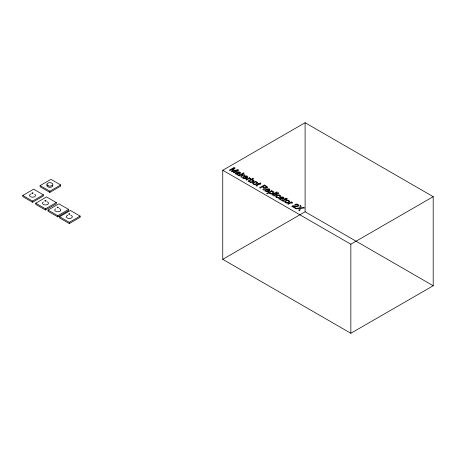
<?xml version="1.0" encoding="UTF-8"?>
<svg xmlns="http://www.w3.org/2000/svg" width="456" height="456" viewBox="0 0 456 456"><rect width="100%" height="100%" fill="white"/><g stroke="black" fill="none" stroke-linecap="round" stroke-linejoin="round"><path stroke-width="0.68" d="M22.8 195.447L33.63 189.194L43.36 194.815L43.36 196L32.53 202.253L22.8 196.639L22.8 195.447L32.53 201.067L43.36 194.815M40.117 185.586L50.947 179.333L60.676 184.954L60.676 186.139L49.846 192.392L40.117 186.772L40.117 185.586L49.846 191.206L60.676 184.954M35.745 203.205L46.575 196.952L56.31 202.572L56.31 203.764L45.48 210.011L35.745 204.396L35.745 203.205L45.48 208.825L56.31 202.572M48.045 210.079L58.875 203.826L68.605 209.441L68.605 210.632L57.775 216.885L48.045 211.265L48.045 210.079L57.775 215.694L68.605 209.441M59.576 216.731L70.406 210.478L80.136 216.098L80.136 217.29L69.306 223.543L59.576 217.922L59.576 216.731L69.306 222.351L80.136 216.098M222.75 170.265L305.104 122.721L433.2 196.678L433.2 285.735L350.852 333.279L222.75 259.321L222.75 170.265L350.852 244.222L433.2 196.678M222.75 259.321L305.104 211.778L433.2 285.735M350.852 244.222L350.852 333.279M305.104 122.721L305.104 211.778M69.306 222.351L69.306 223.543M57.775 215.694L57.775 216.885M49.846 191.206L49.846 192.392M45.48 208.825L45.48 210.011M32.53 201.067L32.53 202.253M34.65 194.233A2.981 1.721 0 0 1 34.439 196.77A2.981 1.721 0 0 1 30.079 196.428A2.981 1.721 0 0 1 31.054 193.954M46.979 201.717A2.981 1.721 0 0 1 47.914 204.202A2.981 1.721 0 0 1 43.548 204.522A2.981 1.721 0 0 1 43.377 201.985M59.28 208.586A2.981 1.721 0 0 1 60.215 211.071A2.981 1.721 0 0 1 55.849 211.39A2.981 1.721 0 0 1 55.672 208.854M70.811 215.243A2.981 1.721 0 0 1 71.586 217.848A2.981 1.721 0 0 1 67.015 217.837A2.981 1.721 0 0 1 67.83 215.238M52.731 185.147A2.981 1.721 0 0 1 49.447 187.291A2.981 1.721 0 0 1 47.27 184.72M280.594 195.977L280.047 196.821L279.465 196.485L279.682 195.795L278.394 195.345L276.279 196.479A1.037 0.598 0 0 0 276.421 196.952L278.947 197.454L278.16 197.71A1.721 0.997 0 0 1 277.06 197.722C272.711 196.53 279.442 193.019 280.594 195.977M256.067 185.518L256.933 186.196C257.161 185.535 257.617 184.634 259.43 184.104L259.994 184.429L260.484 184.15L259.914 183.819L260.906 183.249L260.302 182.902L259.31 183.472L258.831 183.192L258.347 183.477L258.826 183.751L256.067 185.518M282.486 200.771L283.353 201.449C283.581 200.788 284.037 199.888 285.849 199.352L286.414 199.682L286.898 199.397L286.334 199.072L287.326 198.502L286.721 198.149L285.73 198.725L285.251 198.445L284.761 198.73L285.245 199.004L282.486 200.771M243.464 177.595L244.12 178.325L246.16 178.695C235.78 178.649 251.262 172.681 246.679 178.45L244.08 176.945L243.464 177.595M265.734 190.448L266.389 191.184L268.424 191.548C258.05 191.509 273.532 185.541 268.949 191.303L266.344 189.804L265.734 190.448M239.879 172.892L239.166 173.388L236.436 172.579L235.313 173.115L235.501 173.941L237.582 174.483L237.376 174.933L238.055 175.321C240.278 174.238 242.506 171.279 237.365 172.054L238.933 172.26L239.879 172.892M283.279 197.95L282.566 198.445L279.841 197.636L278.713 198.178L278.901 198.998L280.987 199.54L280.776 199.99L281.46 200.378C284.151 199.095 285.701 196.411 280.765 197.112L282.332 197.317L283.279 197.95M253.251 183.192C253.439 185.273 258.466 183.323 256.135 182.149A1.146 0.661 0 0 0 255.2 182.064L253.251 183.192M285.331 201.712C285.519 203.798 290.546 201.848 288.215 200.668A1.146 0.661 0 0 0 287.28 200.583L285.331 201.712M267.569 187.12L266.549 188.1L265.141 188.174L265.13 188.807L263.619 190.061L262.81 189.593L264.332 188.157L262.325 186.897L260.233 188.106L259.572 187.724L264.446 184.914L267.569 187.12M253.086 180.627C249.022 184.982 248.816 177.692 253.086 180.627M249.05 181.123C249.415 183.244 253.279 182.491 253.946 180.793A1.892 1.094 0 0 0 253.61 180.109L251.746 179.601L253.513 178.581L252.932 178.245L248.041 181.066L248.594 181.385L249.05 181.123M257.657 182.924C256.015 186.903 248.605 182.605 255.2 181.591A2.075 1.197 0 0 1 256.557 181.801L257.657 182.924M289.737 201.444C288.095 205.428 280.691 201.124 287.28 200.116A2.075 1.197 0 0 1 288.637 200.321L289.737 201.444M236.1 173.348L237.12 174.141L238.887 173.696L237.057 173.058L236.1 173.348M279.505 198.406L280.52 199.204L282.292 198.753L280.457 198.115L279.505 198.406M247.038 177.173L246.542 177.823L244.57 176.683L246.154 176.466L247.038 177.173M269.302 190.032L268.806 190.676L266.834 189.536L268.419 189.325L269.302 190.032M266.64 187.08L265.318 187.775L262.873 186.578L264.537 185.62L266.64 187.08M298.874 205.422L298.811 205.645A2.029 1.168 0 0 1 298.27 206.203L296.896 206.534L292.877 206.3L295.471 207.793L294.907 208.118L291.646 206.237C293.573 204.824 296.035 206.847 297.893 205.588L297.888 205.04L297.261 204.647L295.431 204.886L294.827 204.539C296.041 203.746 298.395 203.866 298.874 205.422M300.327 205.627L299.592 207.942L295.351 208.375L296.143 208.837L299.495 208.46L298.805 210.376L299.626 210.849L300.407 208.415L304.414 207.987L303.633 207.537L300.532 207.896L301.154 206.106L300.327 205.627M242.375 175.229L241.589 177.338L240.825 176.899L241.509 175.224L240.551 175.201L239.218 175.97L238.642 175.64L243.515 172.83L244.085 173.16L241.258 174.79L244.302 174.802L245.06 175.246L242.375 175.229M269.695 192.466C271.77 196.376 275.544 188.807 269.695 192.466M234.008 168.218L231.3 171.399L231.956 171.775L237.451 170.208L233.329 172.573L233.956 172.932L238.824 170.122L237.889 169.581L232.383 171.154L235.102 167.973L234.156 167.426L229.288 170.236L229.915 170.601L234.008 168.218M273.685 192.854C272.517 193.954 270.191 194.558 269.057 193.133L269.046 192.728L267.227 193.777L266.635 193.435L271.582 190.574L272.164 190.91L271.69 191.184L272.939 191.298L273.908 192.101A2.109 1.214 0 0 1 273.685 192.854M249.398 177.749L245.847 179.795L246.439 180.143C247.061 178.325 253.753 179.02 249.352 178.427L249.962 178.074L249.398 177.749M276.758 192.022L271.89 194.832L272.483 195.179L277.356 192.364L276.758 192.022M276.917 193.652L273.378 195.692L273.988 196.046L277.522 194.005L276.917 193.652M278.251 192.882L277.573 193.27L278.183 193.623L278.855 193.23L278.251 192.882M291.293 201.934L287.742 203.986L288.334 204.328C288.956 202.515 295.648 203.205 291.241 202.618L291.857 202.259L291.293 201.934M32.233 193.367A0.598 0.342 0 0 0 33.128 193.07A0.598 0.342 0 0 0 32.233 192.774A0.598 0.342 0 0 0 32.233 193.367M45.178 201.01A0.598 0.342 0 0 0 46.073 200.714A0.598 0.342 0 0 0 45.184 200.412A0.598 0.342 0 0 0 45.178 201.01M57.473 207.759A0.598 0.342 0 0 0 58.374 207.463A0.598 0.342 0 0 0 57.479 207.161A0.598 0.342 0 0 0 57.473 207.759M69.01 214.297A0.598 0.342 0 0 0 69.905 214.001A0.598 0.342 0 0 0 69.01 213.699A0.598 0.342 0 0 0 69.01 214.297M48.347 185.888A2.981 1.721 0 0 0 52.833 184.406A2.981 1.721 0 0 0 48.364 182.902A2.981 1.721 0 0 0 48.347 185.888"/></g></svg>
